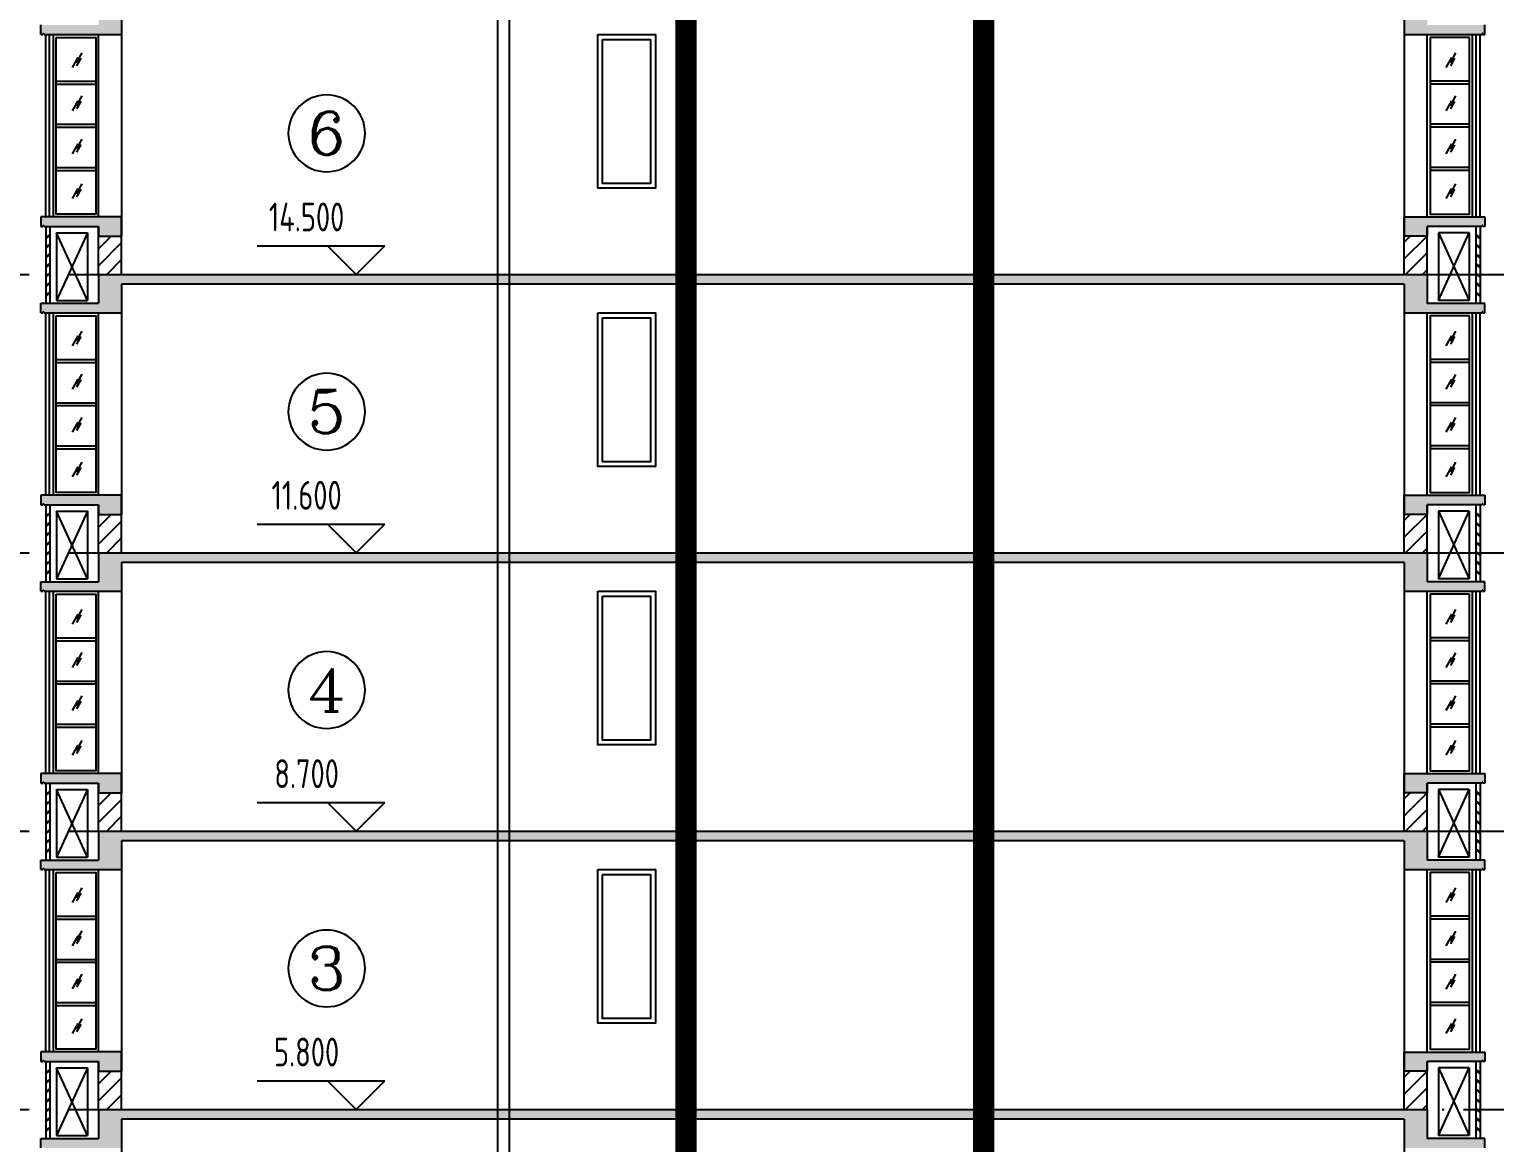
# Model space of a CAD drawing. Extents: x -726032 to 135930, y -151624 to 587044.
# Drawn here: x -371558 to -356294, y 229964 to 241564 of the extents above; entities that cross this region are included whole.
import ezdxf
from ezdxf.enums import TextEntityAlignment as Align

# ---------------------------------------------------------------- set-up
doc = ezdxf.new("R2010")
doc.units = 0
doc.header["$LTSCALE"] = 1000
doc.header["$MEASUREMENT"] = 0
doc.linetypes.add('DOTE', pattern=[2.42, 2, -0.2, 0.02, -0.2])
doc.layers.get('0').update_dxf_attribs({"linetype": 'CONTINUOUS'})
for name, color, linetype in [('AXIS', 245, 'CONTINUOUS'), ('AXIS_TEXT', 7, 'CONTINUOUS'), ('DOTE', 8, 'DOTE'), ('PUB_DIM', 245, 'CONTINUOUS'), ('WALL', 255, 'CONTINUOUS'), ('WINDOW', 155, 'CONTINUOUS'), ('看线', 86, 'CONTINUOUS')]:
    doc.layers.add(name, color=color, linetype=linetype)
doc.styles.add('COMPLEX', font='COMPLEX')
doc.styles.add('DIM_FONT', font='isocp.shx', dxfattribs={"width": 0.8})

# ---------------------------------------------------------------- blocks, each defined once
blk = doc.blocks.new('_AXISO')
blk.add_circle((0, 0), 0.5)
at = {"layer": 'AXIS_TEXT', "style": 'COMPLEX', "width": 1.041667}
blk.add_attdef('A', text='', height=0.56, dxfattribs=at).set_placement((-0.25, -0.28), (0.25, -0.28), align=Align.FIT)

msp = doc.modelspace()

# ---------------------------------------------------------------- hatches: boundary and pattern name
h = msp.add_hatch(color=256)
h.paths.add_polyline_path([(-357116.1, 241909.2), (-370836.1, 241909.2), (-370836.1, 241609.2), (-371436.1, 241609.2), (-371436.1, 241509.2), (-371416.1, 241509.2), (-371416.1, 241519.2), (-371406.1, 241519.2), (-371406.1, 241509.2), (-370596.1, 241509.2), (-370596.1, 241809.2), (-357236.1, 241809.2), (-357236.1, 241509.1), (-357116.1, 241509.1)])
h.paths.add_polyline_path([(-356396.1, 241609.1), (-356996.1, 241609.1), (-356996.1, 241909.2), (-357116.1, 241909.2), (-357116.1, 241509.1), (-356426.1, 241509.1), (-356426.1, 241519.1), (-356416.1, 241519.1), (-356416.1, 241509.1), (-356396.1, 241509.1)])
for points in [[(-371436.1, 239604.5), (-371436.1, 239504.5), (-371416.1, 239504.5), (-371416.1, 239514.5), (-371406.1, 239514.5), (-371406.1, 239504.5), (-370836.1, 239504.5), (-370836.1, 239404.5), (-370596.1, 239404.5), (-370596.1, 239604.5)], [(-357236.1, 239609.1), (-357236.1, 239409.1), (-356996.1, 239409.1), (-356996.1, 239509.1), (-356426.1, 239509.1), (-356426.1, 239519.1), (-356416.1, 239519.1), (-356416.1, 239509.1), (-356396.1, 239509.1), (-356396.1, 239609.1)], [(-371436.1, 236704.5), (-371436.1, 236604.5), (-371416.1, 236604.5), (-371416.1, 236614.5), (-371406.1, 236614.5), (-371406.1, 236604.5), (-370836.1, 236604.5), (-370836.1, 236504.5), (-370596.1, 236504.5), (-370596.1, 236704.5)], [(-357236.1, 236709.1), (-357236.1, 236509.1), (-356996.1, 236509.1), (-356996.1, 236609.1), (-356426.1, 236609.1), (-356426.1, 236619.1), (-356416.1, 236619.1), (-356416.1, 236609.1), (-356396.1, 236609.1), (-356396.1, 236709.1)], [(-371436.1, 233804.5), (-371436.1, 233704.5), (-371416.1, 233704.5), (-371416.1, 233714.5), (-371406.1, 233714.5), (-371406.1, 233704.5), (-370836.1, 233704.5), (-370836.1, 233604.5), (-370596.1, 233604.5), (-370596.1, 233804.5)], [(-357236.1, 233809.1), (-357236.1, 233609.1), (-356996.1, 233609.1), (-356996.1, 233709.1), (-356426.1, 233709.1), (-356426.1, 233719.1), (-356416.1, 233719.1), (-356416.1, 233709.1), (-356396.1, 233709.1), (-356396.1, 233809.1)], [(-371436.1, 230904.5), (-371436.1, 230804.5), (-371416.1, 230804.5), (-371416.1, 230814.5), (-371406.1, 230814.5), (-371406.1, 230804.5), (-370836.1, 230804.5), (-370836.1, 230704.5), (-370596.1, 230704.5), (-370596.1, 230904.5)], [(-357236.1, 230909.1), (-357236.1, 230709.1), (-356996.1, 230709.1), (-356996.1, 230809.1), (-356426.1, 230809.1), (-356426.1, 230819.1), (-356416.1, 230819.1), (-356416.1, 230809.1), (-356396.1, 230809.1), (-356396.1, 230909.1)]]:
    msp.add_hatch(color=256).paths.add_polyline_path(points)
h = msp.add_hatch()
h.set_pattern_fill('ANSI31', color=136, scale=1000, style=0)
h.set_pattern_definition([(45, (-700618.32, 248199.96), (-88.38835, 88.38835), [])])
h.paths.add_polyline_path([(-370596.1, 239409.2), (-370716.1, 239409.2), (-370716.1, 239009.2), (-370596.1, 239009.2)])
h.paths.add_polyline_path([(-370716.1, 239409.2), (-370836.1, 239409.2), (-370836.1, 239009.2), (-370716.1, 239009.2)])
h = msp.add_hatch()
h.set_pattern_fill('ANSI31', color=136, scale=1000, style=0)
h.set_pattern_definition([(45, (-697518.32, 248199.79), (-88.388348, 88.388348), [])])
h.paths.add_polyline_path([(-356996.1, 239409.1), (-357116.1, 239409.1), (-357116.1, 239009.1), (-356996.1, 239009.1)])
h.paths.add_polyline_path([(-357116.1, 239409.1), (-357236.1, 239409.1), (-357236.1, 239009.1), (-357116.1, 239009.1)])
h = msp.add_hatch(color=256)
h.paths.add_polyline_path([(-357116.1, 239009.2), (-370836.1, 239009.2), (-370836.1, 238709.2), (-371436.1, 238709.2), (-371436.1, 238609.2), (-371416.1, 238609.2), (-371416.1, 238619.2), (-371406.1, 238619.2), (-371406.1, 238609.2), (-370596.1, 238609.2), (-370596.1, 238909.2), (-357236.1, 238909.2), (-357236.1, 238609.1), (-357116.1, 238609.1)])
h.paths.add_polyline_path([(-356396.1, 238709.1), (-356996.1, 238709.1), (-356996.1, 239009.2), (-357116.1, 239009.2), (-357116.1, 238609.1), (-356426.1, 238609.1), (-356426.1, 238619.1), (-356416.1, 238619.1), (-356416.1, 238609.1), (-356396.1, 238609.1)])
h = msp.add_hatch()
h.set_pattern_fill('ANSI31', color=136, scale=1000, style=0)
h.set_pattern_definition([(45, (-700618.32, 245299.96), (-88.38835, 88.38835), [])])
h.paths.add_polyline_path([(-370596.1, 236509.2), (-370716.1, 236509.2), (-370716.1, 236109.2), (-370596.1, 236109.2)])
h.paths.add_polyline_path([(-370716.1, 236509.2), (-370836.1, 236509.2), (-370836.1, 236109.2), (-370716.1, 236109.2)])
h = msp.add_hatch()
h.set_pattern_fill('ANSI31', color=136, scale=1000, style=0)
h.set_pattern_definition([(45, (-697518.32, 245299.79), (-88.388348, 88.388348), [])])
h.paths.add_polyline_path([(-356996.1, 236509.1), (-357116.1, 236509.1), (-357116.1, 236109.1), (-356996.1, 236109.1)])
h.paths.add_polyline_path([(-357116.1, 236509.1), (-357236.1, 236509.1), (-357236.1, 236109.1), (-357116.1, 236109.1)])
h = msp.add_hatch(color=256)
h.paths.add_polyline_path([(-357116.1, 236109.2), (-370836.1, 236109.2), (-370836.1, 235809.2), (-371436.1, 235809.2), (-371436.1, 235709.2), (-371416.1, 235709.2), (-371416.1, 235719.2), (-371406.1, 235719.2), (-371406.1, 235709.2), (-370596.1, 235709.2), (-370596.1, 236009.2), (-357236.1, 236009.2), (-357236.1, 235709.1), (-357116.1, 235709.1)])
h.paths.add_polyline_path([(-356396.1, 235809.1), (-356996.1, 235809.1), (-356996.1, 236109.2), (-357116.1, 236109.2), (-357116.1, 235709.1), (-356426.1, 235709.1), (-356426.1, 235719.1), (-356416.1, 235719.1), (-356416.1, 235709.1), (-356396.1, 235709.1)])
h = msp.add_hatch()
h.set_pattern_fill('ANSI31', color=136, scale=1000, style=0)
h.set_pattern_definition([(45, (-700618.32, 242399.96), (-88.38835, 88.38835), [])])
h.paths.add_polyline_path([(-370596.1, 233609.2), (-370716.1, 233609.2), (-370716.1, 233209.2), (-370596.1, 233209.2)])
h.paths.add_polyline_path([(-370716.1, 233609.2), (-370836.1, 233609.2), (-370836.1, 233209.2), (-370716.1, 233209.2)])
h = msp.add_hatch()
h.set_pattern_fill('ANSI31', color=136, scale=1000, style=0)
h.set_pattern_definition([(45, (-697518.32, 242399.79), (-88.388348, 88.388348), [])])
h.paths.add_polyline_path([(-356996.1, 233609.1), (-357116.1, 233609.1), (-357116.1, 233209.1), (-356996.1, 233209.1)])
h.paths.add_polyline_path([(-357116.1, 233609.1), (-357236.1, 233609.1), (-357236.1, 233209.1), (-357116.1, 233209.1)])
h = msp.add_hatch(color=256)
h.paths.add_polyline_path([(-357116.1, 233209.2), (-370836.1, 233209.2), (-370836.1, 232909.2), (-371436.1, 232909.2), (-371436.1, 232809.2), (-371416.1, 232809.2), (-371416.1, 232819.2), (-371406.1, 232819.2), (-371406.1, 232809.2), (-370596.1, 232809.2), (-370596.1, 233109.2), (-357236.1, 233109.2), (-357236.1, 232809.1), (-357116.1, 232809.1)])
h.paths.add_polyline_path([(-356396.1, 232909.1), (-356996.1, 232909.1), (-356996.1, 233209.2), (-357116.1, 233209.2), (-357116.1, 232809.1), (-356426.1, 232809.1), (-356426.1, 232819.1), (-356416.1, 232819.1), (-356416.1, 232809.1), (-356396.1, 232809.1)])
h = msp.add_hatch()
h.set_pattern_fill('ANSI31', color=136, scale=1000, style=0)
h.set_pattern_definition([(45, (-700618.32, 239499.96), (-88.38835, 88.38835), [])])
h.paths.add_polyline_path([(-370596.1, 230709.2), (-370716.1, 230709.2), (-370716.1, 230309.2), (-370596.1, 230309.2)])
h.paths.add_polyline_path([(-370716.1, 230709.2), (-370836.1, 230709.2), (-370836.1, 230309.2), (-370716.1, 230309.2)])
h = msp.add_hatch()
h.set_pattern_fill('ANSI31', color=136, scale=1000, style=0)
h.set_pattern_definition([(45, (-697518.32, 239499.79), (-88.388348, 88.388348), [])])
h.paths.add_polyline_path([(-356996.1, 230709.1), (-357116.1, 230709.1), (-357116.1, 230309.1), (-356996.1, 230309.1)])
h.paths.add_polyline_path([(-357116.1, 230709.1), (-357236.1, 230709.1), (-357236.1, 230309.1), (-357116.1, 230309.1)])
h = msp.add_hatch(color=256)
h.paths.add_polyline_path([(-357116.1, 230309.2), (-370836.1, 230309.2), (-370836.1, 230009.2), (-371436.1, 230009.2), (-371436.1, 229909.2), (-371416.1, 229909.2), (-371416.1, 229919.2), (-371406.1, 229919.2), (-371406.1, 229909.2), (-370596.1, 229909.2), (-370596.1, 230209.2), (-357236.1, 230209.2), (-357236.1, 229909.1), (-357116.1, 229909.1)])
h.paths.add_polyline_path([(-356396.1, 230009.1), (-356996.1, 230009.1), (-356996.1, 230309.2), (-357116.1, 230309.2), (-357116.1, 229909.1), (-356426.1, 229909.1), (-356426.1, 229919.1), (-356416.1, 229919.1), (-356416.1, 229909.1), (-356396.1, 229909.1)])

# ---------------------------------------------------------------- linework, layer by layer
for p, q in [((-370596.1, 241809.2), (-370596.1, 239409.2)), ((-357236.1, 241808.7), (-357236.1, 239409.1)), ((-371436.1, 241509.2), (-371436.1, 241609.2)), ((-371436.1, 241509.2), (-371416.1, 241509.2)), ((-371416.1, 241519.2), (-371406.1, 241519.2)), ((-371416.1, 241519.2), (-371416.1, 241509.2)), ((-371406.1, 241519.2), (-371406.1, 241509.2)), ((-370836.1, 239609.2), (-370836.1, 241509.2)), ((-357236.1, 241509.1), (-356426.1, 241509.1)), ((-356996.1, 239609.1), (-356996.1, 241509.1)), ((-356416.1, 241519.1), (-356426.1, 241519.1)), ((-356426.1, 241519.1), (-356426.1, 241509.1)), ((-356416.1, 241519.1), (-356416.1, 241509.1)), ((-356416.1, 241509.1), (-356396.1, 241509.1)), ((-356396.1, 241509.1), (-356396.1, 241609.1)), ((-371436.1, 239609.2), (-371436.1, 239509.2)), ((-370596.1, 239609.2), (-371436.1, 239609.2)), ((-371436.1, 239509.2), (-371416.1, 239509.2)), ((-371416.1, 239519.2), (-371406.1, 239519.2)), ((-371416.1, 239519.2), (-371416.1, 239509.2)), ((-371406.1, 239519.2), (-371406.1, 239509.2)), ((-371406.1, 239509.2), (-370836.1, 239509.2)), ((-370836.1, 239509.2), (-370836.1, 239409.2)), ((-357236.1, 239609.1), (-356396.1, 239609.1)), ((-356426.1, 239509.1), (-356996.1, 239509.1)), ((-356996.1, 239509.1), (-356996.1, 239409.1)), ((-356416.1, 239519.1), (-356426.1, 239519.1)), ((-356426.1, 239519.1), (-356426.1, 239509.1)), ((-356416.1, 239519.1), (-356416.1, 239509.1)), ((-356396.1, 239509.1), (-356416.1, 239509.1)), ((-356396.1, 239609.1), (-356396.1, 239509.1)), ((-370836.1, 239409.2), (-370596.1, 239409.2)), ((-356996.1, 239409.1), (-357236.1, 239409.1)), ((-370836.1, 239009.2), (-370836.1, 238709.2)), ((-370596.1, 238909.2), (-370596.1, 236509.2)), ((-357236.1, 238909.1), (-357236.1, 236509.1)), ((-356996.1, 239009.1), (-356996.1, 238709.1)), ((-371436.1, 238609.2), (-371436.1, 238709.2)), ((-371436.1, 238709.2), (-370836.1, 238709.2)), ((-371436.1, 238609.2), (-371416.1, 238609.2)), ((-371416.1, 238619.2), (-371406.1, 238619.2)), ((-371416.1, 238619.2), (-371416.1, 238609.2)), ((-371406.1, 238619.2), (-371406.1, 238609.2)), ((-370836.1, 236709.2), (-370836.1, 238609.2)), ((-357236.1, 238609.1), (-356426.1, 238609.1)), ((-356396.1, 238709.1), (-356996.1, 238709.1)), ((-356996.1, 236709.1), (-356996.1, 238609.1)), ((-356416.1, 238619.1), (-356426.1, 238619.1)), ((-356426.1, 238619.1), (-356426.1, 238609.1)), ((-356416.1, 238619.1), (-356416.1, 238609.1)), ((-356416.1, 238609.1), (-356396.1, 238609.1)), ((-356396.1, 238609.1), (-356396.1, 238709.1)), ((-371436.1, 236709.2), (-371436.1, 236609.2)), ((-370596.1, 236709.2), (-371436.1, 236709.2)), ((-371436.1, 236609.2), (-371416.1, 236609.2)), ((-371416.1, 236619.2), (-371406.1, 236619.2)), ((-371416.1, 236619.2), (-371416.1, 236609.2)), ((-371406.1, 236619.2), (-371406.1, 236609.2)), ((-371406.1, 236609.2), (-370836.1, 236609.2)), ((-370836.1, 236609.2), (-370836.1, 236509.2)), ((-357236.1, 236709.1), (-356396.1, 236709.1)), ((-356426.1, 236609.1), (-356996.1, 236609.1)), ((-356996.1, 236609.1), (-356996.1, 236509.1)), ((-356416.1, 236619.1), (-356426.1, 236619.1)), ((-356426.1, 236619.1), (-356426.1, 236609.1)), ((-356416.1, 236619.1), (-356416.1, 236609.1)), ((-356396.1, 236609.1), (-356416.1, 236609.1)), ((-356396.1, 236709.1), (-356396.1, 236609.1)), ((-370836.1, 236509.2), (-370596.1, 236509.2)), ((-356996.1, 236509.1), (-357236.1, 236509.1)), ((-370836.1, 236109.2), (-370836.1, 235809.2)), ((-370596.1, 236009.2), (-370596.1, 233609.2)), ((-357236.1, 236009.1), (-357236.1, 233609.1)), ((-356996.1, 236109.1), (-356996.1, 235809.1)), ((-371436.1, 235709.2), (-371436.1, 235809.2)), ((-371436.1, 235809.2), (-370836.1, 235809.2)), ((-371436.1, 235709.2), (-371416.1, 235709.2)), ((-371416.1, 235719.2), (-371406.1, 235719.2)), ((-371416.1, 235719.2), (-371416.1, 235709.2)), ((-371406.1, 235719.2), (-371406.1, 235709.2)), ((-370836.1, 233809.2), (-370836.1, 235709.2)), ((-357236.1, 235709.1), (-356426.1, 235709.1)), ((-356396.1, 235809.1), (-356996.1, 235809.1)), ((-356996.1, 233809.1), (-356996.1, 235709.1)), ((-356416.1, 235719.1), (-356426.1, 235719.1)), ((-356426.1, 235719.1), (-356426.1, 235709.1)), ((-356416.1, 235719.1), (-356416.1, 235709.1)), ((-356416.1, 235709.1), (-356396.1, 235709.1)), ((-356396.1, 235709.1), (-356396.1, 235809.1)), ((-371436.1, 233809.2), (-371436.1, 233709.2)), ((-370596.1, 233809.2), (-371436.1, 233809.2)), ((-371436.1, 233709.2), (-371416.1, 233709.2)), ((-371416.1, 233719.2), (-371406.1, 233719.2)), ((-371416.1, 233719.2), (-371416.1, 233709.2)), ((-371406.1, 233719.2), (-371406.1, 233709.2)), ((-371406.1, 233709.2), (-370836.1, 233709.2)), ((-370836.1, 233709.2), (-370836.1, 233609.2)), ((-357236.1, 233809.1), (-356396.1, 233809.1)), ((-356426.1, 233709.1), (-356996.1, 233709.1)), ((-356996.1, 233709.1), (-356996.1, 233609.1)), ((-356416.1, 233719.1), (-356426.1, 233719.1)), ((-356426.1, 233719.1), (-356426.1, 233709.1)), ((-356416.1, 233719.1), (-356416.1, 233709.1)), ((-356396.1, 233709.1), (-356416.1, 233709.1)), ((-356396.1, 233809.1), (-356396.1, 233709.1)), ((-370836.1, 233609.2), (-370596.1, 233609.2)), ((-356996.1, 233609.1), (-357236.1, 233609.1)), ((-370836.1, 233209.2), (-370836.1, 232909.2)), ((-370596.1, 233109.2), (-370596.1, 230709.2)), ((-357236.6, 233109.2), (-357236.1, 233108.7)), ((-357236.1, 233108.7), (-357236.1, 230709.1)), ((-356996.1, 233209.1), (-356996.1, 232909.1)), ((-371436.1, 232809.2), (-371436.1, 232909.2)), ((-371436.1, 232909.2), (-370836.1, 232909.2)), ((-371436.1, 232809.2), (-371416.1, 232809.2)), ((-371416.1, 232819.2), (-371406.1, 232819.2)), ((-371416.1, 232819.2), (-371416.1, 232809.2)), ((-371406.1, 232819.2), (-371406.1, 232809.2)), ((-370836.1, 230909.2), (-370836.1, 232809.2)), ((-357236.1, 232809.1), (-356426.1, 232809.1)), ((-356396.1, 232909.1), (-356996.1, 232909.1)), ((-356996.1, 230909.1), (-356996.1, 232809.1)), ((-356416.1, 232819.1), (-356426.1, 232819.1)), ((-356426.1, 232819.1), (-356426.1, 232809.1)), ((-356416.1, 232819.1), (-356416.1, 232809.1)), ((-356416.1, 232809.1), (-356396.1, 232809.1)), ((-356396.1, 232809.1), (-356396.1, 232909.1)), ((-371436.1, 230909.2), (-371436.1, 230809.2)), ((-370596.1, 230909.2), (-371436.1, 230909.2)), ((-371436.1, 230809.2), (-371416.1, 230809.2)), ((-371416.1, 230819.2), (-371406.1, 230819.2)), ((-371416.1, 230819.2), (-371416.1, 230809.2)), ((-371406.1, 230819.2), (-371406.1, 230809.2)), ((-371406.1, 230809.2), (-370836.1, 230809.2)), ((-370836.1, 230809.2), (-370836.1, 230709.2)), ((-357236.1, 230909.1), (-356396.1, 230909.1)), ((-356426.1, 230809.1), (-356996.1, 230809.1)), ((-356996.1, 230809.1), (-356996.1, 230709.1)), ((-356416.1, 230819.1), (-356426.1, 230819.1)), ((-356426.1, 230819.1), (-356426.1, 230809.1)), ((-356416.1, 230819.1), (-356416.1, 230809.1)), ((-356396.1, 230809.1), (-356416.1, 230809.1)), ((-356396.1, 230909.1), (-356396.1, 230809.1)), ((-370836.1, 230709.2), (-370596.1, 230709.2)), ((-356996.1, 230709.1), (-357236.1, 230709.1)), ((-370836.1, 230309.2), (-356996.1, 230309.2)), ((-370836.1, 230309.2), (-370836.1, 230009.2)), ((-370596.1, 230209.2), (-370596.1, 227809.2)), ((-357236.6, 230309.2), (-357236.1, 230309.7)), ((-357236.6, 230209.2), (-357236.1, 230208.7)), ((-357236.1, 230208.7), (-357236.1, 227809.1)), ((-356996.1, 230309.1), (-356996.1, 230009.1)), ((-371436.1, 229909.2), (-371436.1, 230009.2)), ((-371436.1, 230009.2), (-370836.1, 230009.2)), ((-356396.1, 230009.1), (-356996.1, 230009.1)), ((-356396.1, 229909.1), (-356396.1, 230009.1))]:
    msp.add_line(p, q)
at = {"color": 0}
for p, q in [((-371406.1, 241509.2), (-370596.1, 241509.2)), ((-371406.1, 238609.2), (-370596.1, 238609.2)), ((-371406.1, 235709.2), (-370596.1, 235709.2)), ((-371406.1, 232809.2), (-370596.1, 232809.2))]:
    msp.add_line(p, q, dxfattribs=at)
at = {"color": 2}
for p, q in [((-371386.1, 239609.2), (-371386.1, 241509.2)), ((-371346.1, 239609.2), (-371346.1, 241509.2)), ((-371306.1, 239609.2), (-371306.1, 241509.2)), ((-356526.1, 239609.1), (-356526.1, 241509.1)), ((-356486.1, 239609.1), (-356486.1, 241509.1)), ((-356446.1, 239609.1), (-356446.1, 241509.1)), ((-371386.1, 236709.2), (-371386.1, 238609.2)), ((-371346.1, 236709.2), (-371346.1, 238609.2)), ((-371306.1, 236709.2), (-371306.1, 238609.2)), ((-356526.1, 236709.1), (-356526.1, 238609.1)), ((-356486.1, 236709.1), (-356486.1, 238609.1)), ((-356446.1, 236709.1), (-356446.1, 238609.1)), ((-371386.1, 233809.2), (-371386.1, 235709.2)), ((-371346.1, 233809.2), (-371346.1, 235709.2)), ((-371306.1, 233809.2), (-371306.1, 235709.2)), ((-356526.1, 233809.1), (-356526.1, 235709.1)), ((-356486.1, 233809.1), (-356486.1, 235709.1)), ((-356446.1, 233809.1), (-356446.1, 235709.1)), ((-371386.1, 230909.2), (-371386.1, 232809.2)), ((-371346.1, 230909.2), (-371346.1, 232809.2)), ((-371306.1, 230909.2), (-371306.1, 232809.2)), ((-356526.1, 230909.1), (-356526.1, 232809.1)), ((-356486.1, 230909.1), (-356486.1, 232809.1)), ((-356446.1, 230909.1), (-356446.1, 232809.1))]:
    msp.add_line(p, q, dxfattribs=at)
at = {"color": 146}
for p, q in [((-371011, 241319.6), (-371068.8, 241215.6)), ((-356701, 241319.4), (-356758.8, 241215.5)), ((-371053.4, 241269.5), (-371111.2, 241165.6)), ((-371021.8, 241262.3), (-371064.9, 241184.8)), ((-356743.4, 241269.3), (-356801.2, 241165.4)), ((-356711.8, 241262.1), (-356754.9, 241184.7)), ((-371276.1, 241024.2), (-370866.1, 241024.2)), ((-356556.1, 241024.1), (-356966.1, 241024.1)), ((-371276.1, 240994.2), (-370866.1, 240994.2)), ((-371011, 240869.6), (-371068.8, 240765.6)), ((-356556.1, 240994.1), (-356966.1, 240994.1)), ((-356701, 240869.4), (-356758.8, 240765.5)), ((-371053.4, 240819.5), (-371111.2, 240715.6)), ((-371021.8, 240812.3), (-371064.9, 240734.8)), ((-356743.4, 240819.3), (-356801.2, 240715.4)), ((-356711.8, 240812.1), (-356754.9, 240734.7)), ((-371276.1, 240574.2), (-370866.1, 240574.2)), ((-356556.1, 240574.1), (-356966.1, 240574.1)), ((-371276.1, 240544.2), (-370866.1, 240544.2)), ((-371011, 240419.6), (-371068.8, 240315.6)), ((-356556.1, 240544.1), (-356966.1, 240544.1)), ((-356701, 240419.4), (-356758.8, 240315.5)), ((-371053.4, 240369.5), (-371111.2, 240265.6)), ((-371021.8, 240362.3), (-371064.9, 240284.8)), ((-356743.4, 240369.3), (-356801.2, 240265.4)), ((-356711.8, 240362.1), (-356754.9, 240284.7)), ((-371276.1, 240124.2), (-370866.1, 240124.2)), ((-356556.1, 240124.1), (-356966.1, 240124.1)), ((-371276.1, 240094.2), (-370866.1, 240094.2)), ((-371011, 239954.6), (-371068.8, 239850.6)), ((-356556.1, 240094.1), (-356966.1, 240094.1)), ((-356701, 239954.4), (-356758.8, 239850.5)), ((-371053.4, 239904.5), (-371111.2, 239800.6)), ((-371021.8, 239897.3), (-371064.9, 239819.8)), ((-356743.4, 239904.3), (-356801.2, 239800.4)), ((-356711.8, 239897.1), (-356754.9, 239819.7)), ((-371011, 238419.6), (-371068.8, 238315.6)), ((-356701, 238419.4), (-356758.8, 238315.5)), ((-371053.4, 238369.5), (-371111.2, 238265.6)), ((-371021.8, 238362.3), (-371064.9, 238284.8)), ((-356743.4, 238369.3), (-356801.2, 238265.4)), ((-356711.8, 238362.1), (-356754.9, 238284.7)), ((-371276.1, 238124.2), (-370866.1, 238124.2)), ((-356556.1, 238124.1), (-356966.1, 238124.1)), ((-371276.1, 238094.2), (-370866.1, 238094.2)), ((-371011, 237969.6), (-371068.8, 237865.6)), ((-356556.1, 238094.1), (-356966.1, 238094.1)), ((-356701, 237969.4), (-356758.8, 237865.5)), ((-371053.4, 237919.5), (-371111.2, 237815.6)), ((-371021.8, 237912.3), (-371064.9, 237834.8)), ((-356743.4, 237919.3), (-356801.2, 237815.4)), ((-356711.8, 237912.1), (-356754.9, 237834.7)), ((-371276.1, 237674.2), (-370866.1, 237674.2)), ((-356556.1, 237674.1), (-356966.1, 237674.1)), ((-371276.1, 237644.2), (-370866.1, 237644.2)), ((-371011, 237519.6), (-371068.8, 237415.6)), ((-356556.1, 237644.1), (-356966.1, 237644.1)), ((-356701, 237519.4), (-356758.8, 237415.5)), ((-371053.4, 237469.5), (-371111.2, 237365.6)), ((-371021.8, 237462.3), (-371064.9, 237384.8)), ((-356743.4, 237469.3), (-356801.2, 237365.4)), ((-356711.8, 237462.1), (-356754.9, 237384.7)), ((-371276.1, 237224.2), (-370866.1, 237224.2)), ((-356556.1, 237224.1), (-356966.1, 237224.1)), ((-371276.1, 237194.2), (-370866.1, 237194.2)), ((-371011, 237054.6), (-371068.8, 236950.6)), ((-356556.1, 237194.1), (-356966.1, 237194.1)), ((-356701, 237054.4), (-356758.8, 236950.5)), ((-371053.4, 237004.5), (-371111.2, 236900.6)), ((-371021.8, 236997.3), (-371064.9, 236919.8)), ((-356743.4, 237004.3), (-356801.2, 236900.4)), ((-356711.8, 236997.1), (-356754.9, 236919.7)), ((-371011, 235519.6), (-371068.8, 235415.6)), ((-356701, 235519.4), (-356758.8, 235415.5)), ((-371053.4, 235469.5), (-371111.2, 235365.6)), ((-371021.8, 235462.3), (-371064.9, 235384.8)), ((-356743.4, 235469.3), (-356801.2, 235365.4)), ((-356711.8, 235462.1), (-356754.9, 235384.7)), ((-371276.1, 235224.2), (-370866.1, 235224.2)), ((-356556.1, 235224.1), (-356966.1, 235224.1)), ((-371276.1, 235194.2), (-370866.1, 235194.2)), ((-371011, 235069.6), (-371068.8, 234965.6)), ((-356556.1, 235194.1), (-356966.1, 235194.1)), ((-356701, 235069.4), (-356758.8, 234965.5)), ((-371053.4, 235019.5), (-371111.2, 234915.6)), ((-371021.8, 235012.3), (-371064.9, 234934.8)), ((-356743.4, 235019.3), (-356801.2, 234915.4)), ((-356711.8, 235012.1), (-356754.9, 234934.7)), ((-371276.1, 234774.2), (-370866.1, 234774.2)), ((-356556.1, 234774.1), (-356966.1, 234774.1)), ((-371276.1, 234744.2), (-370866.1, 234744.2)), ((-371011, 234619.6), (-371068.8, 234515.6)), ((-356556.1, 234744.1), (-356966.1, 234744.1)), ((-356701, 234619.4), (-356758.8, 234515.5)), ((-371053.4, 234569.5), (-371111.2, 234465.6)), ((-371021.8, 234562.3), (-371064.9, 234484.8)), ((-356743.4, 234569.3), (-356801.2, 234465.4)), ((-356711.8, 234562.1), (-356754.9, 234484.7)), ((-371276.1, 234324.2), (-370866.1, 234324.2)), ((-356556.1, 234324.1), (-356966.1, 234324.1)), ((-371276.1, 234294.2), (-370866.1, 234294.2)), ((-371011, 234154.6), (-371068.8, 234050.6)), ((-356556.1, 234294.1), (-356966.1, 234294.1)), ((-356701, 234154.4), (-356758.8, 234050.5)), ((-371053.4, 234104.5), (-371111.2, 234000.6)), ((-371021.8, 234097.3), (-371064.9, 234019.8)), ((-356743.4, 234104.3), (-356801.2, 234000.4)), ((-356711.8, 234097.1), (-356754.9, 234019.7)), ((-371011, 232619.6), (-371068.8, 232515.6)), ((-356701, 232619.4), (-356758.8, 232515.5)), ((-371053.4, 232569.5), (-371111.2, 232465.6)), ((-371021.8, 232562.3), (-371064.9, 232484.8)), ((-356743.4, 232569.3), (-356801.2, 232465.4)), ((-356711.8, 232562.1), (-356754.9, 232484.7)), ((-371276.1, 232324.2), (-370866.1, 232324.2)), ((-356556.1, 232324.1), (-356966.1, 232324.1)), ((-371276.1, 232294.2), (-370866.1, 232294.2)), ((-371011, 232169.6), (-371068.8, 232065.6)), ((-356556.1, 232294.1), (-356966.1, 232294.1)), ((-356701, 232169.4), (-356758.8, 232065.5)), ((-371053.4, 232119.5), (-371111.2, 232015.6)), ((-371021.8, 232112.3), (-371064.9, 232034.8)), ((-356743.4, 232119.3), (-356801.2, 232015.4)), ((-356711.8, 232112.1), (-356754.9, 232034.7)), ((-371276.1, 231874.2), (-370866.1, 231874.2)), ((-356556.1, 231874.1), (-356966.1, 231874.1)), ((-371276.1, 231844.2), (-370866.1, 231844.2)), ((-371011, 231719.6), (-371068.8, 231615.6)), ((-356556.1, 231844.1), (-356966.1, 231844.1)), ((-356701, 231719.4), (-356758.8, 231615.5)), ((-371053.4, 231669.5), (-371111.2, 231565.6)), ((-371021.8, 231662.3), (-371064.9, 231584.8)), ((-356743.4, 231669.3), (-356801.2, 231565.4)), ((-356711.8, 231662.1), (-356754.9, 231584.7)), ((-371276.1, 231424.2), (-370866.1, 231424.2)), ((-356556.1, 231424.1), (-356966.1, 231424.1)), ((-371276.1, 231394.2), (-370866.1, 231394.2)), ((-371011, 231254.6), (-371068.8, 231150.6)), ((-356556.1, 231394.1), (-356966.1, 231394.1)), ((-356701, 231254.4), (-356758.8, 231150.5)), ((-371053.4, 231204.5), (-371111.2, 231100.6)), ((-371021.8, 231197.3), (-371064.9, 231119.8)), ((-356743.4, 231204.3), (-356801.2, 231100.4)), ((-356711.8, 231197.1), (-356754.9, 231119.7))]:
    msp.add_line(p, q, dxfattribs=at)
at = {"color": 136}
for p, q in [((-371386.1, 239509.2), (-371386.1, 238709.2)), ((-371342.9, 239509.2), (-371342.9, 238709.2)), ((-356489.4, 239509.1), (-356489.4, 238709.1)), ((-356446.1, 239509.1), (-356446.1, 238709.1)), ((-371386.1, 239394.1), (-371342.9, 239424.1)), ((-371386.1, 239384.1), (-371342.9, 239414.1)), ((-371272.9, 239444), (-370952.9, 239444)), ((-370952.9, 239444), (-371272.9, 238740.2)), ((-370952.9, 238740.2), (-371272.9, 239444)), ((-371272.9, 239444), (-371272.9, 238740.2)), ((-370952.9, 239444), (-370952.9, 238740.2)), ((-356879.4, 238740.1), (-356559.4, 239443.9)), ((-356879.4, 239443.9), (-356559.4, 238740.1)), ((-356559.4, 239443.9), (-356879.4, 239443.9)), ((-356879.4, 239443.9), (-356879.4, 238740.1)), ((-356559.4, 239443.9), (-356559.4, 238740.1)), ((-356446.1, 239393.9), (-356489.4, 239423.9)), ((-356446.1, 239383.9), (-356489.4, 239413.9)), ((-371386.1, 239294.1), (-371342.9, 239324.1)), ((-371386.1, 239284.1), (-371342.9, 239314.1)), ((-371386.1, 239194.1), (-371342.9, 239224.1)), ((-371386.1, 239184.1), (-371342.9, 239214.1)), ((-356446.1, 239293.9), (-356489.4, 239323.9)), ((-356446.1, 239283.9), (-356489.4, 239313.9)), ((-356446.1, 239193.9), (-356489.4, 239223.9)), ((-356446.1, 239183.9), (-356489.4, 239213.9)), ((-371386.1, 239094.1), (-371342.9, 239124.1)), ((-371386.1, 239084.1), (-371342.9, 239114.1)), ((-356446.1, 239093.9), (-356489.4, 239123.9)), ((-356446.1, 239083.9), (-356489.4, 239113.9)), ((-371386.1, 238994.1), (-371342.9, 239024.1)), ((-371386.1, 238984.1), (-371342.9, 239014.1)), ((-371386.1, 238894.1), (-371342.9, 238924.1)), ((-371386.1, 238884.1), (-371342.9, 238914.1)), ((-370836.1, 239009.2), (-356396.1, 239009.2)), ((-357236.6, 238909.2), (-370596.1, 238909.2)), ((-356446.1, 238993.9), (-356489.4, 239023.9)), ((-356446.1, 238983.9), (-356489.4, 239013.9)), ((-356446.1, 238893.9), (-356489.4, 238923.9)), ((-356446.1, 238883.9), (-356489.4, 238913.9)), ((-371386.1, 238794.1), (-371342.9, 238824.1)), ((-371386.1, 238784.1), (-371342.9, 238814.1)), ((-371272.9, 238740.2), (-370952.9, 238740.2)), ((-356559.4, 238740.1), (-356879.4, 238740.1)), ((-356446.1, 238793.9), (-356489.4, 238823.9)), ((-356446.1, 238783.9), (-356489.4, 238813.9)), ((-371386.1, 236609.2), (-371386.1, 235809.2)), ((-371342.9, 236609.2), (-371342.9, 235809.2)), ((-356489.4, 236609.1), (-356489.4, 235809.1)), ((-356446.1, 236609.1), (-356446.1, 235809.1)), ((-371386.1, 236494.1), (-371342.9, 236524.1)), ((-371386.1, 236484.1), (-371342.9, 236514.1)), ((-371272.9, 236544), (-370952.9, 236544)), ((-370952.9, 236544), (-371272.9, 235840.2)), ((-370952.9, 235840.2), (-371272.9, 236544)), ((-371272.9, 236544), (-371272.9, 235840.2)), ((-370952.9, 236544), (-370952.9, 235840.2)), ((-356879.4, 235840.1), (-356559.4, 236543.9)), ((-356879.4, 236543.9), (-356559.4, 235840.1)), ((-356559.4, 236543.9), (-356879.4, 236543.9)), ((-356879.4, 236543.9), (-356879.4, 235840.1)), ((-356559.4, 236543.9), (-356559.4, 235840.1)), ((-356446.1, 236493.9), (-356489.4, 236523.9)), ((-356446.1, 236483.9), (-356489.4, 236513.9)), ((-371386.1, 236394.1), (-371342.9, 236424.1)), ((-371386.1, 236384.1), (-371342.9, 236414.1)), ((-371386.1, 236294.1), (-371342.9, 236324.1)), ((-371386.1, 236284.1), (-371342.9, 236314.1)), ((-356446.1, 236393.9), (-356489.4, 236423.9)), ((-356446.1, 236383.9), (-356489.4, 236413.9)), ((-356446.1, 236293.9), (-356489.4, 236323.9)), ((-356446.1, 236283.9), (-356489.4, 236313.9)), ((-371386.1, 236194.1), (-371342.9, 236224.1)), ((-371386.1, 236184.1), (-371342.9, 236214.1)), ((-356446.1, 236193.9), (-356489.4, 236223.9)), ((-356446.1, 236183.9), (-356489.4, 236213.9)), ((-371386.1, 236094.1), (-371342.9, 236124.1)), ((-371386.1, 236084.1), (-371342.9, 236114.1)), ((-371386.1, 235994.1), (-371342.9, 236024.1)), ((-371386.1, 235984.1), (-371342.9, 236014.1)), ((-370836.1, 236109.2), (-356396.1, 236109.2)), ((-357236.6, 236009.2), (-370596.1, 236009.2)), ((-356446.1, 236093.9), (-356489.4, 236123.9)), ((-356446.1, 236083.9), (-356489.4, 236113.9)), ((-356446.1, 235993.9), (-356489.4, 236023.9)), ((-356446.1, 235983.9), (-356489.4, 236013.9)), ((-371386.1, 235894.1), (-371342.9, 235924.1)), ((-371386.1, 235884.1), (-371342.9, 235914.1)), ((-371272.9, 235840.2), (-370952.9, 235840.2)), ((-356559.4, 235840.1), (-356879.4, 235840.1)), ((-356446.1, 235893.9), (-356489.4, 235923.9)), ((-356446.1, 235883.9), (-356489.4, 235913.9)), ((-371386.1, 233709.2), (-371386.1, 232909.2)), ((-371342.9, 233709.2), (-371342.9, 232909.2)), ((-356489.4, 233709.1), (-356489.4, 232909.1)), ((-356446.1, 233709.1), (-356446.1, 232909.1)), ((-371386.1, 233594.1), (-371342.9, 233624.1)), ((-371386.1, 233584.1), (-371342.9, 233614.1)), ((-371272.9, 233644), (-370952.9, 233644)), ((-370952.9, 233644), (-371272.9, 232940.2)), ((-370952.9, 232940.2), (-371272.9, 233644)), ((-371272.9, 233644), (-371272.9, 232940.2)), ((-370952.9, 233644), (-370952.9, 232940.2)), ((-356879.4, 232940.1), (-356559.4, 233643.9)), ((-356879.4, 233643.9), (-356559.4, 232940.1)), ((-356559.4, 233643.9), (-356879.4, 233643.9)), ((-356879.4, 233643.9), (-356879.4, 232940.1)), ((-356559.4, 233643.9), (-356559.4, 232940.1)), ((-356446.1, 233593.9), (-356489.4, 233623.9)), ((-356446.1, 233583.9), (-356489.4, 233613.9)), ((-371386.1, 233494.1), (-371342.9, 233524.1)), ((-371386.1, 233484.1), (-371342.9, 233514.1)), ((-371386.1, 233394.1), (-371342.9, 233424.1)), ((-371386.1, 233384.1), (-371342.9, 233414.1)), ((-356446.1, 233493.9), (-356489.4, 233523.9)), ((-356446.1, 233483.9), (-356489.4, 233513.9)), ((-356446.1, 233393.9), (-356489.4, 233423.9)), ((-356446.1, 233383.9), (-356489.4, 233413.9)), ((-371386.1, 233294.1), (-371342.9, 233324.1)), ((-371386.1, 233284.1), (-371342.9, 233314.1)), ((-356446.1, 233293.9), (-356489.4, 233323.9)), ((-356446.1, 233283.9), (-356489.4, 233313.9)), ((-371386.1, 233194.1), (-371342.9, 233224.1)), ((-371386.1, 233184.1), (-371342.9, 233214.1)), ((-371386.1, 233094.1), (-371342.9, 233124.1)), ((-371386.1, 233084.1), (-371342.9, 233114.1)), ((-370836.1, 233209.2), (-356396.1, 233209.2)), ((-357236.6, 233109.2), (-370596.1, 233109.2)), ((-356446.1, 233193.9), (-356489.4, 233223.9)), ((-356446.1, 233183.9), (-356489.4, 233213.9)), ((-356446.1, 233093.9), (-356489.4, 233123.9)), ((-356446.1, 233083.9), (-356489.4, 233113.9)), ((-371386.1, 232994.1), (-371342.9, 233024.1)), ((-371386.1, 232984.1), (-371342.9, 233014.1)), ((-371272.9, 232940.2), (-370952.9, 232940.2)), ((-356559.4, 232940.1), (-356879.4, 232940.1)), ((-356446.1, 232993.9), (-356489.4, 233023.9)), ((-356446.1, 232983.9), (-356489.4, 233013.9)), ((-371386.1, 230809.2), (-371386.1, 230009.2)), ((-371342.9, 230809.2), (-371342.9, 230009.2)), ((-356489.4, 230809.1), (-356489.4, 230009.1)), ((-356446.1, 230809.1), (-356446.1, 230009.1)), ((-371386.1, 230694.1), (-371342.9, 230724.1)), ((-371386.1, 230684.1), (-371342.9, 230714.1)), ((-371272.9, 230744), (-370952.9, 230744)), ((-370952.9, 230744), (-371272.9, 230040.2)), ((-370952.9, 230040.2), (-371272.9, 230744)), ((-371272.9, 230744), (-371272.9, 230040.2)), ((-370952.9, 230744), (-370952.9, 230040.2)), ((-356879.4, 230040.1), (-356559.4, 230743.9)), ((-356879.4, 230743.9), (-356559.4, 230040.1)), ((-356559.4, 230743.9), (-356879.4, 230743.9)), ((-356879.4, 230743.9), (-356879.4, 230040.1)), ((-356559.4, 230743.9), (-356559.4, 230040.1)), ((-356446.1, 230693.9), (-356489.4, 230723.9)), ((-356446.1, 230683.9), (-356489.4, 230713.9)), ((-371386.1, 230594.1), (-371342.9, 230624.1)), ((-371386.1, 230584.1), (-371342.9, 230614.1)), ((-371386.1, 230494.1), (-371342.9, 230524.1)), ((-371386.1, 230484.1), (-371342.9, 230514.1)), ((-356446.1, 230593.9), (-356489.4, 230623.9)), ((-356446.1, 230583.9), (-356489.4, 230613.9)), ((-356446.1, 230493.9), (-356489.4, 230523.9)), ((-356446.1, 230483.9), (-356489.4, 230513.9)), ((-371386.1, 230394.1), (-371342.9, 230424.1)), ((-371386.1, 230384.1), (-371342.9, 230414.1)), ((-356446.1, 230393.9), (-356489.4, 230423.9)), ((-356446.1, 230383.9), (-356489.4, 230413.9)), ((-371386.1, 230294.1), (-371342.9, 230324.1)), ((-371386.1, 230284.1), (-371342.9, 230314.1)), ((-371386.1, 230194.1), (-371342.9, 230224.1)), ((-371386.1, 230184.1), (-371342.9, 230214.1)), ((-357236.6, 230209.2), (-370596.1, 230209.2)), ((-356446.1, 230293.9), (-356489.4, 230323.9)), ((-356446.1, 230283.9), (-356489.4, 230313.9)), ((-356446.1, 230193.9), (-356489.4, 230223.9)), ((-356446.1, 230183.9), (-356489.4, 230213.9)), ((-371386.1, 230094.1), (-371342.9, 230124.1)), ((-371386.1, 230084.1), (-371342.9, 230114.1)), ((-371272.9, 230040.2), (-370952.9, 230040.2)), ((-356559.4, 230040.1), (-356879.4, 230040.1)), ((-356446.1, 230093.9), (-356489.4, 230123.9)), ((-356446.1, 230083.9), (-356489.4, 230113.9))]:
    msp.add_line(p, q, dxfattribs=at)
at = {"const_width": 200}
for points in [[(-361616.1, 224509.2), (-361616.1, 256409.2)], [(-364716.1, 224509.2), (-364716.1, 256309.2)]]:
    msp.add_lwpolyline(points, dxfattribs=at)
at = {"color": 136}
for points in [[(-371276.1, 241479.2), (-370866.1, 241479.2), (-370866.1, 239639.2), (-371276.1, 239639.2)], [(-356556.1, 241479.1), (-356966.1, 241479.1), (-356966.1, 239639.1), (-356556.1, 239639.1)], [(-371276.1, 238579.2), (-370866.1, 238579.2), (-370866.1, 236739.2), (-371276.1, 236739.2)], [(-356556.1, 238579.1), (-356966.1, 238579.1), (-356966.1, 236739.1), (-356556.1, 236739.1)], [(-371276.1, 235679.2), (-370866.1, 235679.2), (-370866.1, 233839.2), (-371276.1, 233839.2)], [(-356556.1, 235679.1), (-356966.1, 235679.1), (-356966.1, 233839.1), (-356556.1, 233839.1)], [(-371276.1, 232779.2), (-370866.1, 232779.2), (-370866.1, 230939.2), (-371276.1, 230939.2)], [(-356556.1, 232779.1), (-356966.1, 232779.1), (-356966.1, 230939.1), (-356556.1, 230939.1)]]:
    msp.add_lwpolyline(points, close=True, dxfattribs=at)
at = {"layer": 'DOTE'}
for p, q in [((-375979.5, 239009.2), (-354529.8, 239009.2)), ((-375979.5, 236109.2), (-354529.8, 236109.2)), ((-375979.5, 233209.2), (-354529.8, 233209.2)), ((-375979.5, 230309.2), (-354529.8, 230309.2))]:
    msp.add_line(p, q, dxfattribs=at)
at = {"layer": 'PUB_DIM'}
for p, q in [((-369185.4, 239309.2), (-367853.2, 239309.2)), ((-368453.2, 239309.2), (-368153.2, 239009.2)), ((-368153.2, 239009.2), (-367853.2, 239309.2)), ((-369185.4, 236409.2), (-367853.2, 236409.2)), ((-368453.2, 236409.2), (-368153.2, 236109.2)), ((-368153.2, 236109.2), (-367853.2, 236409.2)), ((-369185.4, 233509.2), (-367853.2, 233509.2)), ((-368453.2, 233509.2), (-368153.2, 233209.2)), ((-368153.2, 233209.2), (-367853.2, 233509.2)), ((-369185.4, 230609.2), (-367853.2, 230609.2)), ((-368453.2, 230609.2), (-368153.2, 230309.2)), ((-368153.2, 230309.2), (-367853.2, 230609.2))]:
    msp.add_line(p, q, dxfattribs=at)
at = {"layer": 'WALL'}
for p, q in [((-366676.1, 227409.2), (-366676.1, 256309.2)), ((-366556.1, 227409.2), (-366556.1, 256309.2)), ((-364816.1, 227409.2), (-364816.1, 256309.2)), ((-364616.1, 227409.2), (-364616.1, 256309.2)), ((-361716.1, 224509.2), (-361716.1, 256309.2)), ((-361516.1, 224509.2), (-361516.1, 256309.2)), ((-370836.1, 239009.2), (-370836.1, 239509.2)), ((-370596.1, 239009.2), (-370596.1, 239609.2)), ((-357236.1, 239009.1), (-357236.1, 239609.1)), ((-356996.1, 239009.1), (-356996.1, 239509.1)), ((-370836.1, 236109.2), (-370836.1, 236609.2)), ((-370596.1, 236109.2), (-370596.1, 236709.2)), ((-357236.1, 236109.1), (-357236.1, 236709.1)), ((-356996.1, 236109.1), (-356996.1, 236609.1)), ((-370836.1, 233209.2), (-370836.1, 233709.2)), ((-370596.1, 233209.2), (-370596.1, 233809.2)), ((-357236.1, 233209.1), (-357236.1, 233809.1)), ((-356996.1, 233209.1), (-356996.1, 233709.1)), ((-370836.1, 230309.2), (-370836.1, 230809.2)), ((-370596.1, 230309.2), (-370596.1, 230909.2)), ((-357236.1, 230309.7), (-357236.1, 230909.1)), ((-356996.1, 230309.1), (-356996.1, 230809.1))]:
    msp.add_line(p, q, dxfattribs=at)
at = {"layer": 'WINDOW'}
for p, q in [((-364716.1, 256309.2), (-364716.1, 227409.2)), ((-361616.1, 256309.2), (-361616.1, 227409.2))]:
    msp.add_line(p, q, dxfattribs=at)
at = {"layer": '看线'}
for p, q in [((-365636.1, 239909.2), (-365636.1, 241509.2)), ((-365636.1, 237009.2), (-365636.1, 238609.2)), ((-365636.1, 234109.2), (-365636.1, 235709.2)), ((-365636.1, 231209.2), (-365636.1, 232809.2))]:
    msp.add_line(p, q, dxfattribs=at)
for points in [[(-365636.1, 241509.2), (-365036.1, 241509.2), (-365036.1, 239909.2), (-365636.1, 239909.2)], [(-365586.1, 241459.2), (-365086.1, 241459.2), (-365086.1, 239959.2), (-365586.1, 239959.2)], [(-365636.1, 238609.2), (-365036.1, 238609.2), (-365036.1, 237009.2), (-365636.1, 237009.2)], [(-365586.1, 238559.2), (-365086.1, 238559.2), (-365086.1, 237059.2), (-365586.1, 237059.2)], [(-365636.1, 235709.2), (-365036.1, 235709.2), (-365036.1, 234109.2), (-365636.1, 234109.2)], [(-365586.1, 235659.2), (-365086.1, 235659.2), (-365086.1, 234159.2), (-365586.1, 234159.2)], [(-365636.1, 232809.2), (-365036.1, 232809.2), (-365036.1, 231209.2), (-365636.1, 231209.2)], [(-365586.1, 232759.2), (-365086.1, 232759.2), (-365086.1, 231259.2), (-365586.1, 231259.2)]]:
    msp.add_lwpolyline(points, close=True, dxfattribs=at)

# ---------------------------------------------------------------- block references
at = {"layer": 'AXIS', "color": 144}
ref = msp.add_blockref('_AXISO', (-368460, 240480.1), dxfattribs=dict(at, xscale=-800, yscale=800, zscale=800))
ref.add_attrib('A', '6', dxfattribs={"layer": 'AXIS_TEXT', "height": 448, "style": 'COMPLEX', "width": 1.339286}).set_placement((-368660, 240256.1), (-368260, 240256.1), align=Align.FIT)
ref = msp.add_blockref('_AXISO', (-368460, 237580.1), dxfattribs=dict(at, xscale=-800, yscale=800, zscale=800))
ref.add_attrib('A', '5', dxfattribs={"layer": 'AXIS_TEXT', "height": 448, "style": 'COMPLEX', "width": 1.339286}).set_placement((-368660, 237356.1), (-368260, 237356.1), align=Align.FIT)
ref = msp.add_blockref('_AXISO', (-368460, 234680.1), dxfattribs=dict(at, xscale=-800, yscale=800, zscale=800))
ref.add_attrib('A', '4', dxfattribs={"layer": 'AXIS_TEXT', "height": 448, "style": 'COMPLEX', "width": 1.171875}).set_placement((-368660, 234456.1), (-368260, 234456.1), align=Align.FIT)
ref = msp.add_blockref('_AXISO', (-368460, 231780.1), dxfattribs=dict(at, xscale=-800, yscale=800, zscale=800))
ref.add_attrib('A', '3', dxfattribs={"layer": 'AXIS_TEXT', "height": 448, "style": 'COMPLEX', "width": 1.339286}).set_placement((-368660, 231556.1), (-368260, 231556.1), align=Align.FIT)

# ---------------------------------------------------------------- texts
at = {"layer": 'PUB_DIM', "style": 'DIM_FONT', "width": 0.8}
for s, p in [('14.500', (-368669.3, 239609.2)), ('11.600', (-368669.3, 236709.2)), ('8.700', (-368669.3, 233809.2)), ('5.800', (-368669.3, 230909.2))]:
    msp.add_text(s, height=300, dxfattribs=at).set_placement(p, align=Align.MIDDLE)

doc.saveas('drawing.dxf')
